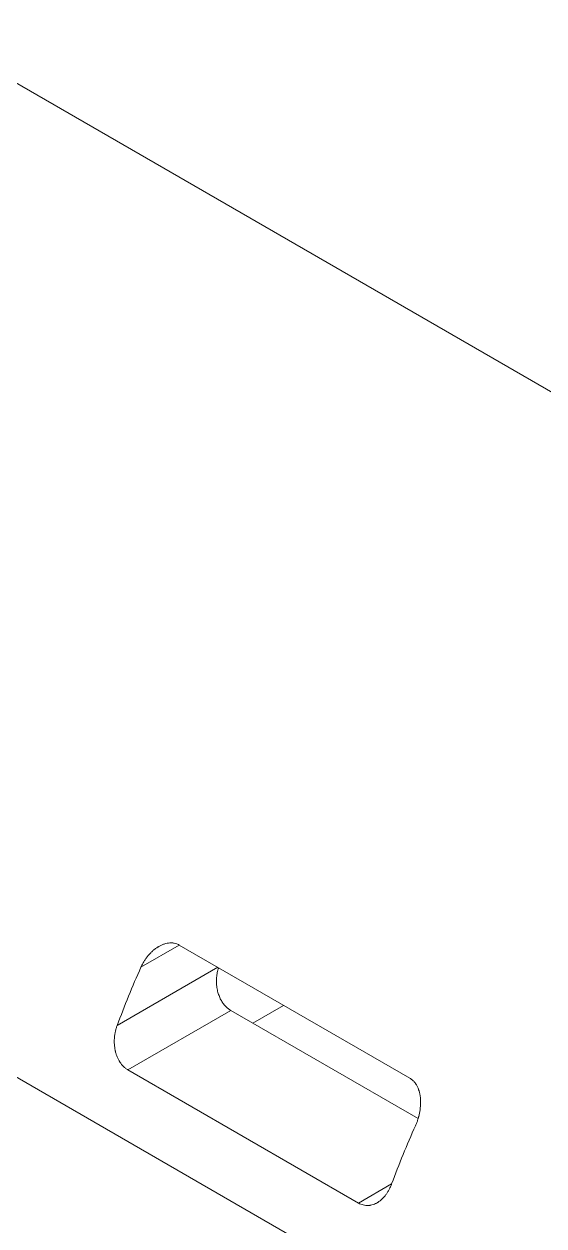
# Paper-space layout 'Presentación1' of a CAD drawing. Header units: millimetres. Extents: x 455 to 3402, y 15 to 1454.
# Drawn here: x 3177.54 to 3194.28, y 1265.65 to 1304.34 of the extents above; entities that cross this region are included whole.
import ezdxf

# ---------------------------------------------------------------- set-up
doc = ezdxf.new("R2010")
doc.units = ezdxf.units.MM

psp = doc.layouts.new('Presentación1')

# ---------------------------------------------------------------- linework, layer by layer
at = {"color": 7, "linetype": 'Continuous', "lineweight": 15}
for p, q in [((3237.634, 1267.605, -679.023), (3173.994, 1304.344, -679.023)), ((3215.134, 1248.598, -679.023), (3151.494, 1285.337, -679.023)), ((3189.966, 1270.406, -679.023), (3182.541, 1274.692, -679.023)), ((3184.906, 1272.178, -679.023), (3185.901, 1272.752, -679.023)), ((3180.886, 1270.675, -679.023), (3184.199, 1272.587, -679.023)), ((3184.199, 1272.587, -679.023), (3190.23, 1269.105, -679.023)), ((3180.886, 1270.675, -679.023), (3188.311, 1266.388, -679.023))]:
    psp.add_line(p, q, dxfattribs=at)
at = {"color": 8, "linetype": 'Continuous', "lineweight": 15}
for p, q in [((3181.307, 1273.979, -679.023), (3182.541, 1274.692, -679.023)), ((3180.54, 1272.108, -679.023), (3183.779, 1273.977, -679.023)), ((3188.311, 1266.388, -679.023), (3189.379, 1267.005, -679.023))]:
    psp.add_line(p, q, dxfattribs=at)
at = {"color": 7, "linetype": 'Continuous', "lineweight": 15}
for centre, radius, start, end in [((3210.124, 1261.08, -679.023), 31.573, 155.8859, 159.5569), ((3219.007, 1255.96, -679.023), 31.62, 155.8886, 159.5542)]:
    psp.add_arc(centre, radius, start, end, dxfattribs=at)
for points, knots in [([(3182.541, 1274.692, -679.023), (3182.535, 1274.696, -679.023), (3182.528, 1274.699, -679.023), (3182.515, 1274.706, -679.023), (3182.508, 1274.71, -679.023), (3182.488, 1274.719, -679.023), (3182.474, 1274.725, -679.023), (3182.432, 1274.74, -679.023), (3182.403, 1274.748, -679.023), (3182.359, 1274.756, -679.023), (3182.344, 1274.758, -679.023), (3182.321, 1274.761, -679.023), (3182.314, 1274.761, -679.023), (3182.299, 1274.762, -679.023), (3182.291, 1274.763, -679.023), (3182.253, 1274.763, -679.023), (3182.223, 1274.762, -679.023), (3182.161, 1274.754, -679.023), (3182.131, 1274.748, -679.023), (3182.069, 1274.732, -679.023), (3182.039, 1274.722, -679.023), (3181.98, 1274.699, -679.023), (3181.95, 1274.686, -679.023), (3181.906, 1274.663, -679.023), (3181.892, 1274.655, -679.023), (3181.871, 1274.643, -679.023), (3181.863, 1274.639, -679.023), (3181.849, 1274.63, -679.023), (3181.842, 1274.625, -679.023), (3181.807, 1274.603, -679.023), (3181.78, 1274.583, -679.023), (3181.726, 1274.542, -679.023), (3181.7, 1274.52, -679.023), (3181.649, 1274.474, -679.023), (3181.625, 1274.45, -679.023), (3181.595, 1274.418, -679.023), (3181.589, 1274.411, -679.023), (3181.577, 1274.398, -679.023), (3181.571, 1274.392, -679.023), (3181.554, 1274.372, -679.023), (3181.542, 1274.359, -679.023), (3181.509, 1274.318, -679.023), (3181.488, 1274.29, -679.023), (3181.447, 1274.232, -679.023), (3181.427, 1274.202, -679.023), (3181.39, 1274.141, -679.023), (3181.372, 1274.11, -679.023), (3181.351, 1274.07, -679.023), (3181.346, 1274.062, -679.023), (3181.338, 1274.045, -679.023), (3181.33, 1274.029, -679.023), (3181.322, 1274.013, -679.023), (3181.316, 1274, -679.023), (3181.314, 1273.994, -679.023), (3181.311, 1273.988, -679.023), (3181.309, 1273.984, -679.023), (3181.308, 1273.981, -679.023), (3181.307, 1273.979, -679.023)], [0, 0, 0, 0, 0.015625, 0.015625, 0.03125, 0.03125, 0.0625, 0.0625, 0.125, 0.125, 0.15625, 0.15625, 0.171875, 0.171875, 0.1875, 0.1875, 0.25, 0.25, 0.3125, 0.3125, 0.375, 0.375, 0.4375, 0.4375, 0.46875, 0.46875, 0.484375, 0.484375, 0.5, 0.5, 0.5625, 0.5625, 0.625, 0.625, 0.6875, 0.6875, 0.703125, 0.703125, 0.71875, 0.71875, 0.75, 0.75, 0.8125, 0.8125, 0.875, 0.875, 0.9375, 0.9375, 0.953125, 0.953125, 0.96875, 0.984375, 0.984375, 0.992188, 0.996094, 0.996094, 1, 1, 1, 1]), ([(3183.805, 1273.962, -679.023), (3183.801, 1273.95, -679.023), (3183.789, 1273.912, -679.023), (3183.773, 1273.848, -679.023), (3183.757, 1273.77, -679.023), (3183.746, 1273.69, -679.023), (3183.739, 1273.61, -679.023), (3183.737, 1273.529, -679.023), (3183.739, 1273.448, -679.023), (3183.746, 1273.366, -679.023), (3183.758, 1273.286, -679.023), (3183.775, 1273.209, -679.023), (3183.795, 1273.136, -679.023), (3183.819, 1273.067, -679.023), (3183.846, 1273, -679.023), (3183.877, 1272.935, -679.023), (3183.911, 1272.876, -679.023), (3183.947, 1272.822, -679.023), (3183.984, 1272.772, -679.023), (3184.024, 1272.726, -679.023), (3184.066, 1272.684, -679.023), (3184.11, 1272.647, -679.023), (3184.154, 1272.614, -679.023), (3184.184, 1272.596, -679.023), (3184.199, 1272.587, -679.023)], [0, 0, 0, 0, 0.0251097, 0.0753555, 0.1256494, 0.1758781, 0.2259411, 0.2761851, 0.326635, 0.3771398, 0.4275606, 0.47778, 0.5241161, 0.5706479, 0.6172348, 0.6637444, 0.7100618, 0.7520584, 0.7942193, 0.8364314, 0.8785834, 0.9205724, 0.9602863, 1, 1, 1, 1]), ([(3180.54, 1272.108, -679.023), (3180.528, 1272.076, -679.023), (3180.517, 1272.043, -679.023), (3180.498, 1271.978, -679.023), (3180.49, 1271.945, -679.023), (3180.475, 1271.878, -679.023), (3180.468, 1271.844, -679.023), (3180.458, 1271.776, -679.023), (3180.454, 1271.741, -679.023), (3180.45, 1271.689, -679.023), (3180.449, 1271.671, -679.023), (3180.447, 1271.636, -679.023), (3180.447, 1271.619, -679.023), (3180.447, 1271.567, -679.023), (3180.448, 1271.532, -679.023), (3180.452, 1271.463, -679.023), (3180.456, 1271.429, -679.023), (3180.465, 1271.361, -679.023), (3180.471, 1271.327, -679.023), (3180.481, 1271.285, -679.023), (3180.483, 1271.276, -679.023), (3180.487, 1271.26, -679.023), (3180.489, 1271.251, -679.023), (3180.495, 1271.227, -679.023), (3180.5, 1271.21, -679.023), (3180.515, 1271.162, -679.023), (3180.526, 1271.13, -679.023), (3180.551, 1271.069, -679.023), (3180.565, 1271.039, -679.023), (3180.588, 1270.996, -679.023), (3180.596, 1270.981, -679.023), (3180.608, 1270.96, -679.023), (3180.612, 1270.953, -679.023), (3180.62, 1270.94, -679.023), (3180.625, 1270.933, -679.023), (3180.647, 1270.899, -679.023), (3180.665, 1270.874, -679.023), (3180.704, 1270.826, -679.023), (3180.725, 1270.803, -679.023), (3180.768, 1270.761, -679.023), (3180.79, 1270.741, -679.023), (3180.837, 1270.705, -679.023), (3180.861, 1270.689, -679.023), (3180.886, 1270.675, -679.023)], [0, 0, 0, 0, 0.0625, 0.0625, 0.125, 0.125, 0.1875, 0.1875, 0.25, 0.25, 0.28125, 0.28125, 0.3125, 0.3125, 0.375, 0.375, 0.4375, 0.4375, 0.5, 0.5, 0.515625, 0.515625, 0.53125, 0.53125, 0.5625, 0.5625, 0.625, 0.625, 0.6875, 0.6875, 0.71875, 0.71875, 0.734375, 0.734375, 0.75, 0.75, 0.8125, 0.8125, 0.875, 0.875, 0.9375, 0.9375, 1, 1, 1, 1]), ([(3190.146, 1268.877, -679.023), (3190.161, 1268.91, -679.023), (3190.175, 1268.944, -679.023), (3190.201, 1269.012, -679.023), (3190.213, 1269.046, -679.023), (3190.229, 1269.099, -679.023), (3190.235, 1269.117, -679.023), (3190.242, 1269.144, -679.023), (3190.245, 1269.152, -679.023), (3190.25, 1269.17, -679.023), (3190.252, 1269.179, -679.023), (3190.263, 1269.224, -679.023), (3190.272, 1269.26, -679.023), (3190.286, 1269.332, -679.023), (3190.292, 1269.368, -679.023), (3190.301, 1269.44, -679.023), (3190.305, 1269.476, -679.023), (3190.31, 1269.548, -679.023), (3190.312, 1269.584, -679.023), (3190.312, 1269.63, -679.023), (3190.312, 1269.639, -679.023), (3190.312, 1269.657, -679.023), (3190.312, 1269.666, -679.023), (3190.311, 1269.693, -679.023), (3190.31, 1269.711, -679.023), (3190.306, 1269.764, -679.023), (3190.303, 1269.8, -679.023), (3190.293, 1269.869, -679.023), (3190.286, 1269.903, -679.023), (3190.274, 1269.954, -679.023), (3190.27, 1269.97, -679.023), (3190.263, 1269.995, -679.023), (3190.26, 1270.003, -679.023), (3190.255, 1270.02, -679.023), (3190.252, 1270.028, -679.023), (3190.238, 1270.068, -679.023), (3190.226, 1270.099, -679.023), (3190.197, 1270.158, -679.023), (3190.181, 1270.186, -679.023), (3190.159, 1270.22, -679.023), (3190.155, 1270.227, -679.023), (3190.148, 1270.237, -679.023), (3190.146, 1270.24, -679.023), (3190.141, 1270.246, -679.023), (3190.139, 1270.25, -679.023), (3190.127, 1270.266, -679.023), (3190.117, 1270.278, -679.023), (3190.086, 1270.313, -679.023), (3190.064, 1270.334, -679.023), (3190.017, 1270.373, -679.023), (3189.992, 1270.391, -679.023), (3189.966, 1270.406, -679.023)], [0, 0, 0, 0, 0.0625, 0.0625, 0.125, 0.125, 0.15625, 0.15625, 0.171875, 0.171875, 0.1875, 0.1875, 0.25, 0.25, 0.3125, 0.3125, 0.375, 0.375, 0.4375, 0.4375, 0.453125, 0.453125, 0.46875, 0.46875, 0.5, 0.5, 0.5625, 0.5625, 0.625, 0.625, 0.65625, 0.65625, 0.671875, 0.671875, 0.6875, 0.6875, 0.75, 0.75, 0.8125, 0.8125, 0.828125, 0.828125, 0.835938, 0.835938, 0.84375, 0.84375, 0.875, 0.875, 0.9375, 0.9375, 1, 1, 1, 1]), ([(3188.311, 1266.388, -679.023), (3188.335, 1266.374, -679.023), (3188.36, 1266.362, -679.023), (3188.412, 1266.341, -679.023), (3188.438, 1266.333, -679.023), (3188.491, 1266.319, -679.023), (3188.518, 1266.315, -679.023), (3188.571, 1266.309, -679.023), (3188.598, 1266.309, -679.023), (3188.638, 1266.31, -679.023), (3188.651, 1266.311, -679.023), (3188.671, 1266.314, -679.023), (3188.678, 1266.315, -679.023), (3188.691, 1266.317, -679.023), (3188.698, 1266.318, -679.023), (3188.731, 1266.324, -679.023), (3188.758, 1266.331, -679.023), (3188.81, 1266.348, -679.023), (3188.835, 1266.358, -679.023), (3188.873, 1266.376, -679.023), (3188.885, 1266.382, -679.023), (3188.904, 1266.393, -679.023), (3188.91, 1266.396, -679.023), (3188.922, 1266.403, -679.023), (3188.929, 1266.407, -679.023), (3188.959, 1266.426, -679.023), (3188.983, 1266.443, -679.023), (3189.029, 1266.479, -679.023), (3189.051, 1266.499, -679.023), (3189.094, 1266.54, -679.023), (3189.115, 1266.562, -679.023), (3189.141, 1266.591, -679.023), (3189.146, 1266.597, -679.023), (3189.156, 1266.609, -679.023), (3189.161, 1266.615, -679.023), (3189.176, 1266.634, -679.023), (3189.185, 1266.646, -679.023), (3189.213, 1266.684, -679.023), (3189.231, 1266.711, -679.023), (3189.265, 1266.765, -679.023), (3189.282, 1266.793, -679.023), (3189.305, 1266.837, -679.023), (3189.312, 1266.851, -679.023), (3189.323, 1266.874, -679.023), (3189.327, 1266.881, -679.023), (3189.334, 1266.896, -679.023), (3189.337, 1266.904, -679.023), (3189.355, 1266.942, -679.023), (3189.367, 1266.974, -679.023), (3189.379, 1267.005, -679.023)], [0, 0, 0, 0, 0.0625, 0.0625, 0.125, 0.125, 0.1875, 0.1875, 0.25, 0.25, 0.28125, 0.28125, 0.296875, 0.296875, 0.3125, 0.3125, 0.375, 0.375, 0.4375, 0.4375, 0.46875, 0.46875, 0.484375, 0.484375, 0.5, 0.5, 0.5625, 0.5625, 0.625, 0.625, 0.6875, 0.6875, 0.703125, 0.703125, 0.71875, 0.71875, 0.75, 0.75, 0.8125, 0.8125, 0.875, 0.875, 0.90625, 0.90625, 0.921875, 0.921875, 0.9375, 0.9375, 1, 1, 1, 1])]:
    psp.add_open_spline(points, degree=3, knots=knots, dxfattribs=at)

doc.saveas('drawing.dxf')
